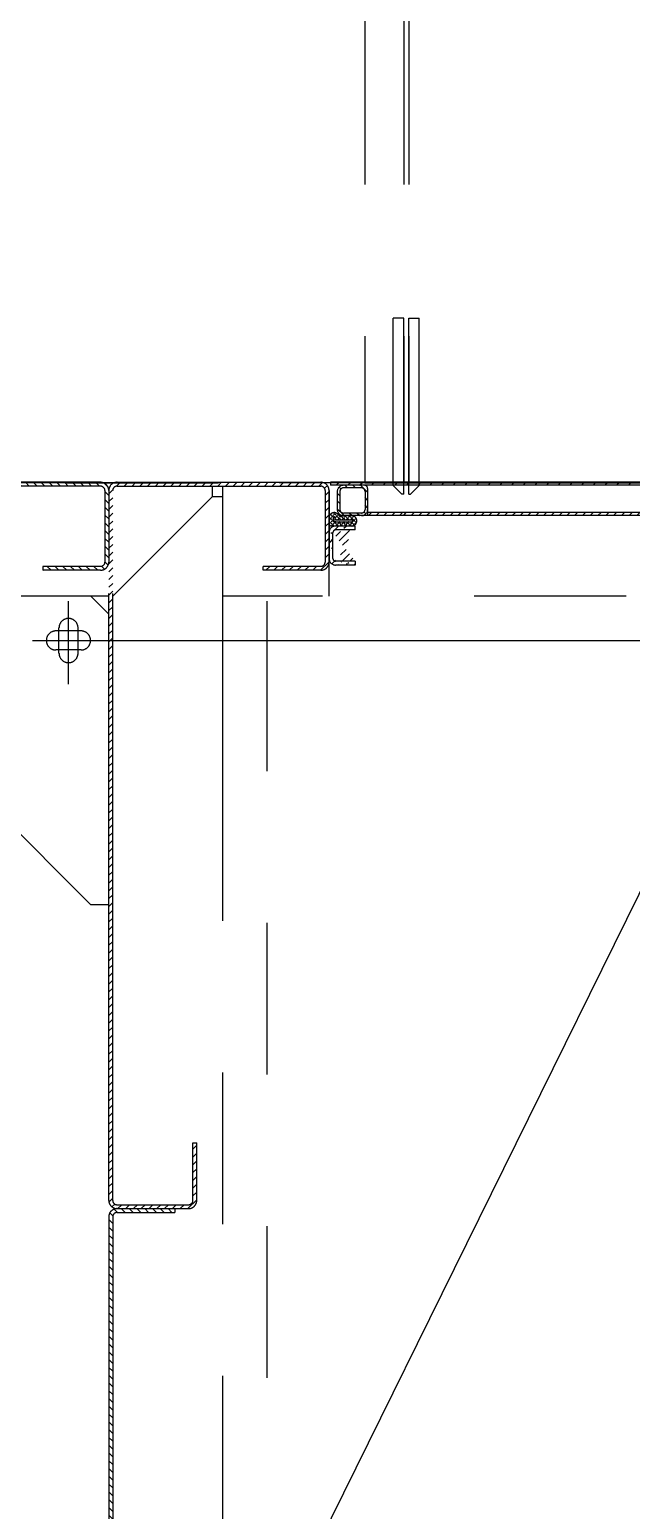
# Model space of a CAD drawing. Header units: millimetres. Extents: x 0 to 29400, y -802 to 20790.
# Drawn here: x 15664 to 16358, y 15382 to 17091 of the extents above; entities that cross this region are included whole.
import ezdxf

# ---------------------------------------------------------------- set-up
doc = ezdxf.new("R2010")
doc.units = ezdxf.units.MM
doc.header["$LTSCALE"] = 700
doc.linetypes.add('F', pattern=[0.75, 0.5, -0.25])
doc.linetypes.add('K', pattern=[2.5, 1.25, -0.25, 0.25, -0.25, 0.25, -0.25])
for name, color, linetype in [('02', 1, 'Continuous'), ('04', 2, 'F'), ('07', 6, 'K'), ('11', 3, 'Continuous')]:
    doc.layers.add(name, color=color, linetype=linetype)
pattern_1 = [(225, (59132.601, 29250.241), (4.490128, -4.490128), [])]
pattern_2 = [(315, (65769.9404, 40024.066), (4.490128, 4.490128), [])]

# ---------------------------------------------------------------- blocks, each defined once
blk = doc.blocks.new('1113a')
at = {"layer": '04', "color": 2, "linetype": 'F'}
for p, q in [((5080.1, 7431.7), (5080.1, 7241.7)), ((5092.1, 6212.7), (5092.1, 7431.7)), ((5092.1, 7431.7), (5092.1, 7241.7)), ((5143.1, 7431.7), (5092.1, 7431.7)), ((5098.1, 6212.7), (5098.1, 7431.7)), ((5098.1, 7431.7), (5098.1, 7241.7)), ((5110.1, 7431.7), (5110.1, 7241.7)), ((5143.1, 6212.7), (5143.1, 7431.7)), ((5092.1, 7241.7), (5080.1, 7241.7)), ((5098.1, 7241.7), (5110.1, 7241.7))]:
    blk.add_line(p, q, dxfattribs=at)
at = {"layer": '07', "color": 6, "linetype": 'K'}
for p, q in [((3666.6, 7431.7), (6568.6, 7431.7)), ((5080.1, 7434.7), (5090.1, 7444.7)), ((5080.1, 7434.7), (5080.1, 7431.7)), ((5092.1, 7444.7), (5090.1, 7444.7)), ((5092.1, 7444.7), (5092.1, 7431.7)), ((5098.1, 7444.7), (5100.1, 7444.7)), ((5098.1, 7444.7), (5098.1, 7431.7)), ((5110.1, 7434.7), (5100.1, 7444.7)), ((5110.1, 7434.7), (5110.1, 7431.7))]:
    blk.add_line(p, q, dxfattribs=at)
blk = doc.blocks.new('WERER')
at = {"layer": '07', "linetype": 'K'}
h = blk.add_hatch(dxfattribs=at)
h.set_pattern_fill('ANSI31', color=6, scale=2, angle=90, style=0)
h.set_pattern_definition(pattern_2)
edge = h.paths.add_edge_path()
edge.add_arc((55890.1, 31815.6), 5, 90, 180)
edge.add_line((55885.1, 31815.6), (55885.1, 31749.1))
edge.add_line((55885.1, 31749.1), (55880.6, 31749.1))
edge.add_line((55880.6, 31749.1), (55880.6, 31815.6))
edge.add_arc((55890.1, 31815.6), 9.5, 148.2431, 180, ccw=False)
edge.add_arc((55890.1, 31815.6), 9.5, 90, 148.2431, ccw=False)
edge.add_line((55890.1, 31825.1), (56633.1, 31825.1))
edge.add_arc((56633.1, 31815.6), 9.5, 31.7569, 90, ccw=False)
edge.add_arc((56633.1, 31815.6), 9.5, 0, 31.7569, ccw=False)
edge.add_line((56642.6, 31815.6), (56642.6, 31733.1))
edge.add_arc((56633.1, 31733.1), 9.5, -90, 0, ccw=False)
edge.add_line((56633.1, 31723.6), (56566.6, 31723.6))
edge.add_line((56566.6, 31723.6), (56566.6, 31728.1))
edge.add_line((56566.6, 31728.1), (56633.1, 31728.1))
edge.add_arc((56633.1, 31733.1), 5, 270, 360)
edge.add_line((56638.1, 31733.1), (56638.1, 31815.6))
edge.add_arc((56633.1, 31815.6), 5, 0, 90)
edge.add_line((56633.1, 31820.6), (55982.1, 31820.6))
edge.add_line((55982.1, 31820.6), (55890.1, 31820.6))
edge = h.paths.add_edge_path(flags=0)
edge.add_arc((55890.1, 31815.6), 5, 90, 180)
edge.add_line((55885.1, 31815.6), (55885.1, 31749.1))
edge.add_line((55885.1, 31749.1), (55880.6, 31749.1))
edge.add_line((55880.6, 31749.1), (55880.6, 31815.6))
edge.add_arc((55890.1, 31815.6), 9.5, 148.2431, 180, ccw=False)
edge.add_arc((55890.1, 31815.6), 9.5, 90, 148.2431, ccw=False)
edge.add_line((55890.1, 31825.1), (56633.1, 31825.1))
edge.add_arc((56633.1, 31815.6), 9.5, 31.7569, 90, ccw=False)
edge.add_arc((56633.1, 31815.6), 9.5, 0, 31.7569, ccw=False)
edge.add_line((56642.6, 31815.6), (56642.6, 31733.1))
edge.add_arc((56633.1, 31733.1), 9.5, -90, 0, ccw=False)
edge.add_line((56633.1, 31723.6), (56566.6, 31723.6))
edge.add_line((56566.6, 31723.6), (56566.6, 31728.1))
edge.add_line((56566.6, 31728.1), (56633.1, 31728.1))
edge.add_arc((56633.1, 31733.1), 5, 270, 360)
edge.add_line((56638.1, 31733.1), (56638.1, 31815.6))
edge.add_arc((56633.1, 31815.6), 5, 0, 90)
edge.add_line((56633.1, 31820.6), (55982.1, 31820.6))
edge.add_line((55982.1, 31820.6), (55890.1, 31820.6))
edge = h.paths.add_edge_path(flags=16)
edge.add_arc((55890.1, 31815.6), 5, 90, 180)
edge.add_line((55885.1, 31815.6), (55885.1, 31749.1))
edge.add_line((55885.1, 31749.1), (55880.6, 31749.1))
edge.add_line((55880.6, 31749.1), (55880.6, 31815.6))
edge.add_arc((55890.1, 31815.6), 9.5, 148.2431, 180, ccw=False)
edge.add_arc((55890.1, 31815.6), 9.5, 90, 148.2431, ccw=False)
edge.add_line((55890.1, 31825.1), (56633.1, 31825.1))
edge.add_arc((56633.1, 31815.6), 9.5, 31.7569, 90, ccw=False)
edge.add_arc((56633.1, 31815.6), 9.5, 0, 31.7569, ccw=False)
edge.add_line((56642.6, 31815.6), (56642.6, 31733.1))
edge.add_arc((56633.1, 31733.1), 9.5, -90, 0, ccw=False)
edge.add_line((56633.1, 31723.6), (56566.6, 31723.6))
edge.add_line((56566.6, 31723.6), (56566.6, 31728.1))
edge.add_line((56566.6, 31728.1), (56633.1, 31728.1))
edge.add_arc((56633.1, 31733.1), 5, 270, 360)
edge.add_line((56638.1, 31733.1), (56638.1, 31815.6))
edge.add_arc((56633.1, 31815.6), 5, 0, 90)
edge.add_line((56633.1, 31820.6), (55982.1, 31820.6))
edge.add_line((55982.1, 31820.6), (55890.1, 31820.6))
edge = h.paths.add_edge_path(flags=0)
edge.add_arc((55890.1, 31815.6), 5, 90, 180)
edge.add_line((55885.1, 31815.6), (55885.1, 31749.1))
edge.add_line((55885.1, 31749.1), (55880.6, 31749.1))
edge.add_line((55880.6, 31749.1), (55880.6, 31815.6))
edge.add_arc((55890.1, 31815.6), 9.5, 148.2431, 180, ccw=False)
edge.add_arc((55890.1, 31815.6), 9.5, 90, 148.2431, ccw=False)
edge.add_line((55890.1, 31825.1), (56633.1, 31825.1))
edge.add_arc((56633.1, 31815.6), 9.5, 31.7569, 90, ccw=False)
edge.add_arc((56633.1, 31815.6), 9.5, 0, 31.7569, ccw=False)
edge.add_line((56642.6, 31815.6), (56642.6, 31733.1))
edge.add_arc((56633.1, 31733.1), 9.5, -90, 0, ccw=False)
edge.add_line((56633.1, 31723.6), (56566.6, 31723.6))
edge.add_line((56566.6, 31723.6), (56566.6, 31728.1))
edge.add_line((56566.6, 31728.1), (56633.1, 31728.1))
edge.add_arc((56633.1, 31733.1), 5, 270, 360)
edge.add_line((56638.1, 31733.1), (56638.1, 31815.6))
edge.add_arc((56633.1, 31815.6), 5, 0, 90)
edge.add_line((56633.1, 31820.6), (55982.1, 31820.6))
edge.add_line((55982.1, 31820.6), (55890.1, 31820.6))
edge = h.paths.add_edge_path(flags=0)
edge.add_arc((55890.1, 31815.6), 5, 90, 180)
edge.add_line((55885.1, 31815.6), (55885.1, 31749.1))
edge.add_line((55885.1, 31749.1), (55880.6, 31749.1))
edge.add_line((55880.6, 31749.1), (55880.6, 31815.6))
edge.add_arc((55890.1, 31815.6), 9.5, 148.2431, 180, ccw=False)
edge.add_arc((55890.1, 31815.6), 9.5, 90, 148.2431, ccw=False)
edge.add_line((55890.1, 31825.1), (56633.1, 31825.1))
edge.add_arc((56633.1, 31815.6), 9.5, 31.7569, 90, ccw=False)
edge.add_arc((56633.1, 31815.6), 9.5, 0, 31.7569, ccw=False)
edge.add_line((56642.6, 31815.6), (56642.6, 31733.1))
edge.add_arc((56633.1, 31733.1), 9.5, -90, 0, ccw=False)
edge.add_line((56633.1, 31723.6), (56566.6, 31723.6))
edge.add_line((56566.6, 31723.6), (56566.6, 31728.1))
edge.add_line((56566.6, 31728.1), (56633.1, 31728.1))
edge.add_arc((56633.1, 31733.1), 5, 270, 360)
edge.add_line((56638.1, 31733.1), (56638.1, 31815.6))
edge.add_arc((56633.1, 31815.6), 5, 0, 90)
edge.add_line((56633.1, 31820.6), (55982.1, 31820.6))
edge.add_line((55982.1, 31820.6), (55890.1, 31820.6))
edge = h.paths.add_edge_path(flags=0)
edge.add_arc((55890.1, 31815.6), 5, 90, 180)
edge.add_line((55885.1, 31815.6), (55885.1, 31749.1))
edge.add_line((55885.1, 31749.1), (55880.6, 31749.1))
edge.add_line((55880.6, 31749.1), (55880.6, 31815.6))
edge.add_arc((55890.1, 31815.6), 9.5, 148.2431, 180, ccw=False)
edge.add_arc((55890.1, 31815.6), 9.5, 90, 148.2431, ccw=False)
edge.add_line((55890.1, 31825.1), (56633.1, 31825.1))
edge.add_arc((56633.1, 31815.6), 9.5, 31.7569, 90, ccw=False)
edge.add_arc((56633.1, 31815.6), 9.5, 0, 31.7569, ccw=False)
edge.add_line((56642.6, 31815.6), (56642.6, 31733.1))
edge.add_arc((56633.1, 31733.1), 9.5, -90, 0, ccw=False)
edge.add_line((56633.1, 31723.6), (56566.6, 31723.6))
edge.add_line((56566.6, 31723.6), (56566.6, 31728.1))
edge.add_line((56566.6, 31728.1), (56633.1, 31728.1))
edge.add_arc((56633.1, 31733.1), 5, 270, 360)
edge.add_line((56638.1, 31733.1), (56638.1, 31815.6))
edge.add_arc((56633.1, 31815.6), 5, 0, 90)
edge.add_line((56633.1, 31820.6), (55982.1, 31820.6))
edge.add_line((55982.1, 31820.6), (55890.1, 31820.6))
edge = h.paths.add_edge_path(flags=0)
edge.add_arc((55890.1, 31815.6), 5, 90, 180)
edge.add_line((55885.1, 31815.6), (55885.1, 31749.1))
edge.add_line((55885.1, 31749.1), (55880.6, 31749.1))
edge.add_line((55880.6, 31749.1), (55880.6, 31815.6))
edge.add_arc((55890.1, 31815.6), 9.5, 148.2431, 180, ccw=False)
edge.add_arc((55890.1, 31815.6), 9.5, 90, 148.2431, ccw=False)
edge.add_line((55890.1, 31825.1), (56633.1, 31825.1))
edge.add_arc((56633.1, 31815.6), 9.5, 31.7569, 90, ccw=False)
edge.add_arc((56633.1, 31815.6), 9.5, 0, 31.7569, ccw=False)
edge.add_line((56642.6, 31815.6), (56642.6, 31733.1))
edge.add_arc((56633.1, 31733.1), 9.5, -90, 0, ccw=False)
edge.add_line((56633.1, 31723.6), (56566.6, 31723.6))
edge.add_line((56566.6, 31723.6), (56566.6, 31728.1))
edge.add_line((56566.6, 31728.1), (56633.1, 31728.1))
edge.add_arc((56633.1, 31733.1), 5, 270, 360)
edge.add_line((56638.1, 31733.1), (56638.1, 31815.6))
edge.add_arc((56633.1, 31815.6), 5, 0, 90)
edge.add_line((56633.1, 31820.6), (55982.1, 31820.6))
edge.add_line((55982.1, 31820.6), (55890.1, 31820.6))
edge = h.paths.add_edge_path(flags=0)
edge.add_arc((55890.1, 31815.6), 5, 90, 180)
edge.add_line((55885.1, 31815.6), (55885.1, 31749.1))
edge.add_line((55885.1, 31749.1), (55880.6, 31749.1))
edge.add_line((55880.6, 31749.1), (55880.6, 31815.6))
edge.add_arc((55890.1, 31815.6), 9.5, 148.2431, 180, ccw=False)
edge.add_arc((55890.1, 31815.6), 9.5, 90, 148.2431, ccw=False)
edge.add_line((55890.1, 31825.1), (56633.1, 31825.1))
edge.add_arc((56633.1, 31815.6), 9.5, 31.7569, 90, ccw=False)
edge.add_arc((56633.1, 31815.6), 9.5, 0, 31.7569, ccw=False)
edge.add_line((56642.6, 31815.6), (56642.6, 31733.1))
edge.add_arc((56633.1, 31733.1), 9.5, -90, 0, ccw=False)
edge.add_line((56633.1, 31723.6), (56566.6, 31723.6))
edge.add_line((56566.6, 31723.6), (56566.6, 31728.1))
edge.add_line((56566.6, 31728.1), (56633.1, 31728.1))
edge.add_arc((56633.1, 31733.1), 5, 270, 360)
edge.add_line((56638.1, 31733.1), (56638.1, 31815.6))
edge.add_arc((56633.1, 31815.6), 5, 0, 90)
edge.add_line((56633.1, 31820.6), (55982.1, 31820.6))
edge.add_line((55982.1, 31820.6), (55890.1, 31820.6))
edge = h.paths.add_edge_path(flags=0)
edge.add_arc((55890.1, 31815.6), 5, 90, 180)
edge.add_line((55885.1, 31815.6), (55885.1, 31749.1))
edge.add_line((55885.1, 31749.1), (55880.6, 31749.1))
edge.add_line((55880.6, 31749.1), (55880.6, 31815.6))
edge.add_arc((55890.1, 31815.6), 9.5, 148.2431, 180, ccw=False)
edge.add_arc((55890.1, 31815.6), 9.5, 90, 148.2431, ccw=False)
edge.add_line((55890.1, 31825.1), (56633.1, 31825.1))
edge.add_arc((56633.1, 31815.6), 9.5, 31.7569, 90, ccw=False)
edge.add_arc((56633.1, 31815.6), 9.5, 0, 31.7569, ccw=False)
edge.add_line((56642.6, 31815.6), (56642.6, 31733.1))
edge.add_arc((56633.1, 31733.1), 9.5, -90, 0, ccw=False)
edge.add_line((56633.1, 31723.6), (56566.6, 31723.6))
edge.add_line((56566.6, 31723.6), (56566.6, 31728.1))
edge.add_line((56566.6, 31728.1), (56633.1, 31728.1))
edge.add_arc((56633.1, 31733.1), 5, 270, 360)
edge.add_line((56638.1, 31733.1), (56638.1, 31815.6))
edge.add_arc((56633.1, 31815.6), 5, 0, 90)
edge.add_line((56633.1, 31820.6), (55982.1, 31820.6))
edge.add_line((55982.1, 31820.6), (55890.1, 31820.6))
edge = h.paths.add_edge_path()
edge.add_arc((56652.1, 31815.6), 9.5, 148.2431, 180)
h = blk.add_hatch(dxfattribs=at)
h.set_pattern_fill('ANSI31', color=6, scale=2, style=0)
h.set_pattern_definition([(225, (65769.9404, 40024.066), (4.490128, -4.490128), [])])
edge = h.paths.add_edge_path()
edge.add_line((56652.1, 30991.6), (56734.6, 30991.6))
edge.add_arc((56734.6, 30996.6), 5, 270, 360)
edge.add_line((56739.6, 30996.6), (56739.6, 31063.1))
edge.add_line((56739.6, 31063.1), (56744.1, 31063.1))
edge.add_line((56744.1, 31063.1), (56744.1, 30996.6))
edge.add_arc((56734.6, 30996.6), 9.5, -90, 0, ccw=False)
edge.add_line((56734.6, 30987.1), (56652.1, 30987.1))
edge.add_arc((56652.1, 30996.6), 9.5, 180, 270, ccw=False)
edge.add_line((56642.6, 30996.6), (56642.6, 31815.6))
edge.add_arc((56652.1, 31815.6), 9.5, 148.2431, 180, ccw=False)
edge.add_arc((56652.1, 31815.6), 9.5, 90, 148.2431, ccw=False)
edge.add_line((56652.1, 31825.1), (56887.1, 31825.1))
edge.add_arc((56887.1, 31815.6), 9.5, 31.7569, 90, ccw=False)
edge.add_arc((56887.1, 31815.6), 9.5, 0, 31.7569, ccw=False)
edge.add_line((56896.6, 31815.6), (56896.6, 31733.1))
edge.add_arc((56887.1, 31733.1), 9.5, -90, 0, ccw=False)
edge.add_line((56887.1, 31723.6), (56820.6, 31723.6))
edge.add_line((56820.6, 31723.6), (56820.6, 31728.1))
edge.add_line((56820.6, 31728.1), (56887.1, 31728.1))
edge.add_arc((56887.1, 31733.1), 5, 270, 360)
edge.add_line((56892.1, 31733.1), (56892.1, 31815.6))
edge.add_arc((56887.1, 31815.6), 5, 0, 90)
edge.add_line((56887.1, 31820.6), (56652.1, 31820.6))
edge.add_arc((56652.1, 31815.6), 5, 90, 180)
edge.add_line((56647.1, 31815.6), (56647.1, 30996.6))
edge.add_arc((56652.1, 30996.6), 5, 180, 270)
edge = h.paths.add_edge_path(flags=16)
edge.add_line((56652.1, 30991.6), (56734.6, 30991.6))
edge.add_arc((56734.6, 30996.6), 5, 270, 360)
edge.add_line((56739.6, 30996.6), (56739.6, 31063.1))
edge.add_line((56739.6, 31063.1), (56744.1, 31063.1))
edge.add_line((56744.1, 31063.1), (56744.1, 30996.6))
edge.add_arc((56734.6, 30996.6), 9.5, -90, 0, ccw=False)
edge.add_line((56734.6, 30987.1), (56652.1, 30987.1))
edge.add_arc((56652.1, 30996.6), 9.5, 180, 270, ccw=False)
edge.add_line((56642.6, 30996.6), (56642.6, 31815.6))
edge.add_arc((56652.1, 31815.6), 9.5, 148.2431, 180, ccw=False)
edge.add_arc((56652.1, 31815.6), 9.5, 90, 148.2431, ccw=False)
edge.add_line((56652.1, 31825.1), (56887.1, 31825.1))
edge.add_arc((56887.1, 31815.6), 9.5, 31.7569, 90, ccw=False)
edge.add_arc((56887.1, 31815.6), 9.5, 0, 31.7569, ccw=False)
edge.add_line((56896.6, 31815.6), (56896.6, 31733.1))
edge.add_arc((56887.1, 31733.1), 9.5, -90, 0, ccw=False)
edge.add_line((56887.1, 31723.6), (56820.6, 31723.6))
edge.add_line((56820.6, 31723.6), (56820.6, 31728.1))
edge.add_line((56820.6, 31728.1), (56887.1, 31728.1))
edge.add_arc((56887.1, 31733.1), 5, 270, 360)
edge.add_line((56892.1, 31733.1), (56892.1, 31815.6))
edge.add_arc((56887.1, 31815.6), 5, 0, 90)
edge.add_line((56887.1, 31820.6), (56652.1, 31820.6))
edge.add_arc((56652.1, 31815.6), 5, 90, 180)
edge.add_line((56647.1, 31815.6), (56647.1, 30996.6))
edge.add_arc((56652.1, 30996.6), 5, 180, 270)
edge = h.paths.add_edge_path(flags=0)
edge.add_line((56652.1, 30991.6), (56734.6, 30991.6))
edge.add_arc((56734.6, 30996.6), 5, 270, 360)
edge.add_line((56739.6, 30996.6), (56739.6, 31063.1))
edge.add_line((56739.6, 31063.1), (56744.1, 31063.1))
edge.add_line((56744.1, 31063.1), (56744.1, 30996.6))
edge.add_arc((56734.6, 30996.6), 9.5, -90, 0, ccw=False)
edge.add_line((56734.6, 30987.1), (56652.1, 30987.1))
edge.add_arc((56652.1, 30996.6), 9.5, 180, 270, ccw=False)
edge.add_line((56642.6, 30996.6), (56642.6, 31815.6))
edge.add_arc((56652.1, 31815.6), 9.5, 148.2431, 180, ccw=False)
edge.add_arc((56652.1, 31815.6), 9.5, 90, 148.2431, ccw=False)
edge.add_line((56652.1, 31825.1), (56887.1, 31825.1))
edge.add_arc((56887.1, 31815.6), 9.5, 31.7569, 90, ccw=False)
edge.add_arc((56887.1, 31815.6), 9.5, 0, 31.7569, ccw=False)
edge.add_line((56896.6, 31815.6), (56896.6, 31733.1))
edge.add_arc((56887.1, 31733.1), 9.5, -90, 0, ccw=False)
edge.add_line((56887.1, 31723.6), (56820.6, 31723.6))
edge.add_line((56820.6, 31723.6), (56820.6, 31728.1))
edge.add_line((56820.6, 31728.1), (56887.1, 31728.1))
edge.add_arc((56887.1, 31733.1), 5, 270, 360)
edge.add_line((56892.1, 31733.1), (56892.1, 31815.6))
edge.add_arc((56887.1, 31815.6), 5, 0, 90)
edge.add_line((56887.1, 31820.6), (56652.1, 31820.6))
edge.add_arc((56652.1, 31815.6), 5, 90, 180)
edge.add_line((56647.1, 31815.6), (56647.1, 30996.6))
edge.add_arc((56652.1, 30996.6), 5, 180, 270)
edge = h.paths.add_edge_path(flags=0)
edge.add_line((56652.1, 30991.6), (56734.6, 30991.6))
edge.add_arc((56734.6, 30996.6), 5, 270, 360)
edge.add_line((56739.6, 30996.6), (56739.6, 31063.1))
edge.add_line((56739.6, 31063.1), (56744.1, 31063.1))
edge.add_line((56744.1, 31063.1), (56744.1, 30996.6))
edge.add_arc((56734.6, 30996.6), 9.5, -90, 0, ccw=False)
edge.add_line((56734.6, 30987.1), (56652.1, 30987.1))
edge.add_arc((56652.1, 30996.6), 9.5, 180, 270, ccw=False)
edge.add_line((56642.6, 30996.6), (56642.6, 31815.6))
edge.add_arc((56652.1, 31815.6), 9.5, 148.2431, 180, ccw=False)
edge.add_arc((56652.1, 31815.6), 9.5, 90, 148.2431, ccw=False)
edge.add_line((56652.1, 31825.1), (56887.1, 31825.1))
edge.add_arc((56887.1, 31815.6), 9.5, 31.7569, 90, ccw=False)
edge.add_arc((56887.1, 31815.6), 9.5, 0, 31.7569, ccw=False)
edge.add_line((56896.6, 31815.6), (56896.6, 31733.1))
edge.add_arc((56887.1, 31733.1), 9.5, -90, 0, ccw=False)
edge.add_line((56887.1, 31723.6), (56820.6, 31723.6))
edge.add_line((56820.6, 31723.6), (56820.6, 31728.1))
edge.add_line((56820.6, 31728.1), (56887.1, 31728.1))
edge.add_arc((56887.1, 31733.1), 5, 270, 360)
edge.add_line((56892.1, 31733.1), (56892.1, 31815.6))
edge.add_arc((56887.1, 31815.6), 5, 0, 90)
edge.add_line((56887.1, 31820.6), (56652.1, 31820.6))
edge.add_arc((56652.1, 31815.6), 5, 90, 180)
edge.add_line((56647.1, 31815.6), (56647.1, 30996.6))
edge.add_arc((56652.1, 30996.6), 5, 180, 270)
edge = h.paths.add_edge_path(flags=0)
edge.add_line((56652.1, 30991.6), (56734.6, 30991.6))
edge.add_arc((56734.6, 30996.6), 5, 270, 360)
edge.add_line((56739.6, 30996.6), (56739.6, 31063.1))
edge.add_line((56739.6, 31063.1), (56744.1, 31063.1))
edge.add_line((56744.1, 31063.1), (56744.1, 30996.6))
edge.add_arc((56734.6, 30996.6), 9.5, -90, 0, ccw=False)
edge.add_line((56734.6, 30987.1), (56652.1, 30987.1))
edge.add_arc((56652.1, 30996.6), 9.5, 180, 270, ccw=False)
edge.add_line((56642.6, 30996.6), (56642.6, 31815.6))
edge.add_arc((56652.1, 31815.6), 9.5, 148.2431, 180, ccw=False)
edge.add_arc((56652.1, 31815.6), 9.5, 90, 148.2431, ccw=False)
edge.add_line((56652.1, 31825.1), (56887.1, 31825.1))
edge.add_arc((56887.1, 31815.6), 9.5, 31.7569, 90, ccw=False)
edge.add_arc((56887.1, 31815.6), 9.5, 0, 31.7569, ccw=False)
edge.add_line((56896.6, 31815.6), (56896.6, 31733.1))
edge.add_arc((56887.1, 31733.1), 9.5, -90, 0, ccw=False)
edge.add_line((56887.1, 31723.6), (56820.6, 31723.6))
edge.add_line((56820.6, 31723.6), (56820.6, 31728.1))
edge.add_line((56820.6, 31728.1), (56887.1, 31728.1))
edge.add_arc((56887.1, 31733.1), 5, 270, 360)
edge.add_line((56892.1, 31733.1), (56892.1, 31815.6))
edge.add_arc((56887.1, 31815.6), 5, 0, 90)
edge.add_line((56887.1, 31820.6), (56652.1, 31820.6))
edge.add_arc((56652.1, 31815.6), 5, 90, 180)
edge.add_line((56647.1, 31815.6), (56647.1, 30996.6))
edge.add_arc((56652.1, 30996.6), 5, 180, 270)
edge = h.paths.add_edge_path(flags=0)
edge.add_line((56652.1, 30991.6), (56734.6, 30991.6))
edge.add_arc((56734.6, 30996.6), 5, 270, 360)
edge.add_line((56739.6, 30996.6), (56739.6, 31063.1))
edge.add_line((56739.6, 31063.1), (56744.1, 31063.1))
edge.add_line((56744.1, 31063.1), (56744.1, 30996.6))
edge.add_arc((56734.6, 30996.6), 9.5, -90, 0, ccw=False)
edge.add_line((56734.6, 30987.1), (56652.1, 30987.1))
edge.add_arc((56652.1, 30996.6), 9.5, 180, 270, ccw=False)
edge.add_line((56642.6, 30996.6), (56642.6, 31815.6))
edge.add_arc((56652.1, 31815.6), 9.5, 148.2431, 180, ccw=False)
edge.add_arc((56652.1, 31815.6), 9.5, 90, 148.2431, ccw=False)
edge.add_line((56652.1, 31825.1), (56887.1, 31825.1))
edge.add_arc((56887.1, 31815.6), 9.5, 31.7569, 90, ccw=False)
edge.add_arc((56887.1, 31815.6), 9.5, 0, 31.7569, ccw=False)
edge.add_line((56896.6, 31815.6), (56896.6, 31733.1))
edge.add_arc((56887.1, 31733.1), 9.5, -90, 0, ccw=False)
edge.add_line((56887.1, 31723.6), (56820.6, 31723.6))
edge.add_line((56820.6, 31723.6), (56820.6, 31728.1))
edge.add_line((56820.6, 31728.1), (56887.1, 31728.1))
edge.add_arc((56887.1, 31733.1), 5, 270, 360)
edge.add_line((56892.1, 31733.1), (56892.1, 31815.6))
edge.add_arc((56887.1, 31815.6), 5, 0, 90)
edge.add_line((56887.1, 31820.6), (56652.1, 31820.6))
edge.add_arc((56652.1, 31815.6), 5, 90, 180)
edge.add_line((56647.1, 31815.6), (56647.1, 30996.6))
edge.add_arc((56652.1, 30996.6), 5, 180, 270)
edge = h.paths.add_edge_path(flags=0)
edge.add_line((56652.1, 30991.6), (56734.6, 30991.6))
edge.add_arc((56734.6, 30996.6), 5, 270, 360)
edge.add_line((56739.6, 30996.6), (56739.6, 31063.1))
edge.add_line((56739.6, 31063.1), (56744.1, 31063.1))
edge.add_line((56744.1, 31063.1), (56744.1, 30996.6))
edge.add_arc((56734.6, 30996.6), 9.5, -90, 0, ccw=False)
edge.add_line((56734.6, 30987.1), (56652.1, 30987.1))
edge.add_arc((56652.1, 30996.6), 9.5, 180, 270, ccw=False)
edge.add_line((56642.6, 30996.6), (56642.6, 31815.6))
edge.add_arc((56652.1, 31815.6), 9.5, 148.2431, 180, ccw=False)
edge.add_arc((56652.1, 31815.6), 9.5, 90, 148.2431, ccw=False)
edge.add_line((56652.1, 31825.1), (56887.1, 31825.1))
edge.add_arc((56887.1, 31815.6), 9.5, 31.7569, 90, ccw=False)
edge.add_arc((56887.1, 31815.6), 9.5, 0, 31.7569, ccw=False)
edge.add_line((56896.6, 31815.6), (56896.6, 31733.1))
edge.add_arc((56887.1, 31733.1), 9.5, -90, 0, ccw=False)
edge.add_line((56887.1, 31723.6), (56820.6, 31723.6))
edge.add_line((56820.6, 31723.6), (56820.6, 31728.1))
edge.add_line((56820.6, 31728.1), (56887.1, 31728.1))
edge.add_arc((56887.1, 31733.1), 5, 270, 360)
edge.add_line((56892.1, 31733.1), (56892.1, 31815.6))
edge.add_arc((56887.1, 31815.6), 5, 0, 90)
edge.add_line((56887.1, 31820.6), (56652.1, 31820.6))
edge.add_arc((56652.1, 31815.6), 5, 90, 180)
edge.add_line((56647.1, 31815.6), (56647.1, 30996.6))
edge.add_arc((56652.1, 30996.6), 5, 180, 270)
edge = h.paths.add_edge_path(flags=0)
edge.add_line((56652.1, 30991.6), (56734.6, 30991.6))
edge.add_arc((56734.6, 30996.6), 5, 270, 360)
edge.add_line((56739.6, 30996.6), (56739.6, 31063.1))
edge.add_line((56739.6, 31063.1), (56744.1, 31063.1))
edge.add_line((56744.1, 31063.1), (56744.1, 30996.6))
edge.add_arc((56734.6, 30996.6), 9.5, -90, 0, ccw=False)
edge.add_line((56734.6, 30987.1), (56652.1, 30987.1))
edge.add_arc((56652.1, 30996.6), 9.5, 180, 270, ccw=False)
edge.add_line((56642.6, 30996.6), (56642.6, 31815.6))
edge.add_arc((56652.1, 31815.6), 9.5, 148.2431, 180, ccw=False)
edge.add_arc((56652.1, 31815.6), 9.5, 90, 148.2431, ccw=False)
edge.add_line((56652.1, 31825.1), (56887.1, 31825.1))
edge.add_arc((56887.1, 31815.6), 9.5, 31.7569, 90, ccw=False)
edge.add_arc((56887.1, 31815.6), 9.5, 0, 31.7569, ccw=False)
edge.add_line((56896.6, 31815.6), (56896.6, 31733.1))
edge.add_arc((56887.1, 31733.1), 9.5, -90, 0, ccw=False)
edge.add_line((56887.1, 31723.6), (56820.6, 31723.6))
edge.add_line((56820.6, 31723.6), (56820.6, 31728.1))
edge.add_line((56820.6, 31728.1), (56887.1, 31728.1))
edge.add_arc((56887.1, 31733.1), 5, 270, 360)
edge.add_line((56892.1, 31733.1), (56892.1, 31815.6))
edge.add_arc((56887.1, 31815.6), 5, 0, 90)
edge.add_line((56887.1, 31820.6), (56652.1, 31820.6))
edge.add_arc((56652.1, 31815.6), 5, 90, 180)
edge.add_line((56647.1, 31815.6), (56647.1, 30996.6))
edge.add_arc((56652.1, 30996.6), 5, 180, 270)
edge = h.paths.add_edge_path(flags=0)
edge.add_line((56652.1, 30991.6), (56734.6, 30991.6))
edge.add_arc((56734.6, 30996.6), 5, 270, 360)
edge.add_line((56739.6, 30996.6), (56739.6, 31063.1))
edge.add_line((56739.6, 31063.1), (56744.1, 31063.1))
edge.add_line((56744.1, 31063.1), (56744.1, 30996.6))
edge.add_arc((56734.6, 30996.6), 9.5, -90, 0, ccw=False)
edge.add_line((56734.6, 30987.1), (56652.1, 30987.1))
edge.add_arc((56652.1, 30996.6), 9.5, 180, 270, ccw=False)
edge.add_line((56642.6, 30996.6), (56642.6, 31815.6))
edge.add_arc((56652.1, 31815.6), 9.5, 148.2431, 180, ccw=False)
edge.add_arc((56652.1, 31815.6), 9.5, 90, 148.2431, ccw=False)
edge.add_line((56652.1, 31825.1), (56887.1, 31825.1))
edge.add_arc((56887.1, 31815.6), 9.5, 31.7569, 90, ccw=False)
edge.add_arc((56887.1, 31815.6), 9.5, 0, 31.7569, ccw=False)
edge.add_line((56896.6, 31815.6), (56896.6, 31733.1))
edge.add_arc((56887.1, 31733.1), 9.5, -90, 0, ccw=False)
edge.add_line((56887.1, 31723.6), (56820.6, 31723.6))
edge.add_line((56820.6, 31723.6), (56820.6, 31728.1))
edge.add_line((56820.6, 31728.1), (56887.1, 31728.1))
edge.add_arc((56887.1, 31733.1), 5, 270, 360)
edge.add_line((56892.1, 31733.1), (56892.1, 31815.6))
edge.add_arc((56887.1, 31815.6), 5, 0, 90)
edge.add_line((56887.1, 31820.6), (56652.1, 31820.6))
edge.add_arc((56652.1, 31815.6), 5, 90, 180)
edge.add_line((56647.1, 31815.6), (56647.1, 30996.6))
edge.add_arc((56652.1, 30996.6), 5, 180, 270)
edge = h.paths.add_edge_path(flags=0)
edge.add_line((56652.1, 30987.1), (56718.6, 30987.1))
h = blk.add_hatch(dxfattribs=at)
h.set_pattern_fill('ANSI31', color=6, scale=3, style=0)
h.set_pattern_definition([(225, (59132.601, 29250.241), (6.735192, -6.735192), [])])
h.paths.add_polyline_path([(57598.1, 31821.6), (57708.1, 31821.6), (57708.1, 31825.1), (57598.1, 31825.1)])
h.paths.add_polyline_path([(57500.1, 31821.6), (57598.1, 31821.6), (57598.1, 31825.1), (57500.1, 31825.1)])
h.paths.add_polyline_path([(57499.1, 31821.6), (57500.1, 31821.6), (57500.1, 31825.1), (57499.1, 31825.1)])
h.paths.add_polyline_path([(57496.1, 31821.6), (57499.1, 31821.6), (57499.1, 31825.1), (57496.1, 31825.1)])
h.paths.add_polyline_path([(57493.1, 31821.6), (57496.1, 31821.6), (57496.1, 31825.1), (57493.1, 31825.1)])
h.paths.add_polyline_path([(57492.1, 31821.6), (57493.1, 31821.6), (57493.1, 31825.1), (57492.1, 31825.1)])
h.paths.add_polyline_path([(56974.7, 31821.6), (57492.1, 31821.6), (57492.1, 31825.1), (56974.7, 31825.1)])
h.paths.add_polyline_path([(56898.1, 31821.6), (56900.3, 31821.6), (56934.7, 31821.6), (56934.7, 31825.1), (56898.1, 31825.1)])
h = blk.add_hatch(dxfattribs=at)
h.set_pattern_fill('ANSI31', color=6, scale=2, angle=90, style=0)
h.set_pattern_definition([(315, (58373.601, 29250.241), (4.490128, 4.490128), [])])
h.paths.add_polyline_path([(56934.1, 31786.6, 0.414214), (56941.1, 31793.6), (56941.1, 31818.1, 0.414214), (56937.6, 31821.6), (56913.1, 31821.6, 0.414214), (56906.1, 31814.6), (56906.1, 31793.6, 0.414214), (56913.1, 31786.6)])
h.paths.add_polyline_path([(56934.1, 31789.6, 0.414214), (56938.1, 31793.6), (56938.1, 31814.6, 0.414214), (56934.1, 31818.6), (56913.1, 31818.6, 0.414214), (56909.1, 31814.6), (56909.1, 31793.6, 0.414214), (56913.1, 31789.6)], flags=16)
h = blk.add_hatch(dxfattribs=at)
h.set_pattern_fill('ANSI31', color=6, scale=3, style=0)
h.set_pattern_definition([(225, (61205.808, 34003.951), (6.735192, -6.735192), [])])
h.paths.add_polyline_path([(56974.7, 31821.6), (56974.7, 31825.1), (56934.7, 31825.1), (56934.7, 31821.6), (56937.7, 31821.6)])
h = blk.add_hatch(dxfattribs=at)
h.set_pattern_fill('ANGLE', color=6, scale=0.5, angle=45, style=0)
h.set_pattern_definition([(315, (55973.6747, 29250.2408), (-2.4695704, -2.4695704), [2.54, -0.9525]), (225, (55973.6747, 29250.2408), (-2.4695704, 2.4695704), [2.54, -0.9525])])
h.paths.add_polyline_path([(56922.7, 31774.6), (56899.6, 31774.6, -0.414214), (56896.6, 31777.6), (56896.6, 31784.1, -0.726882), (56907.5, 31787.6), (56903.6, 31784.4, 0.83381), (56901.6, 31784.1), (56901.6, 31782.6, 0.414214), (56904.6, 31779.6), (56923, 31779.6, 1), (56923, 31781.6), (56904.6, 31781.6, -0.414214), (56903.6, 31782.6), (56903.6, 31784.1, 0.090626), (56903.6, 31784.4), (56907.5, 31787.6, 0.240314), (56909.5, 31786.6), (56922.7, 31786.6, -1)])
h = blk.add_hatch(dxfattribs=at)
h.set_pattern_fill('ANSI31', color=6, scale=2, style=0)
h.set_pattern_definition([(225, (61205.808, 34003.951), (4.490128, -4.490128), [])])
h.paths.add_polyline_path([(56941.1, 31790.1), (56941.1, 31786.6), (56983.1, 31786.6), (56983.1, 31790.1)])
h = blk.add_hatch(dxfattribs=at)
h.set_pattern_fill('ANSI31', color=6, scale=2, style=0)
h.set_pattern_definition(pattern_1)
h.paths.add_polyline_path([(56983.1, 31786.6), (57462.1, 31786.6), (57462.1, 31790.1), (56983.1, 31790.1)])
h.paths.add_polyline_path([(57462.1, 31786.6), (57468.1, 31786.6), (57468.1, 31790.1), (57462.1, 31790.1)])
h.paths.add_polyline_path([(57468.1, 31786.6), (57665.1, 31786.6), (57665.1, 31790.1), (57468.1, 31790.1)])
h = blk.add_hatch(dxfattribs=at)
h.set_pattern_fill('ANSI31', color=6, scale=2, style=0)
h.set_pattern_definition(pattern_1)
edge = h.paths.add_edge_path(flags=16)
edge.add_arc((56904.1, 31737.1), 3, 180, 270)
edge.add_arc((56904.1, 31737.1), 3, 180, 270, ccw=False)
edge = h.paths.add_edge_path()
edge.add_line((56896.6, 31736.8), (56896.6, 31767.3))
edge.add_line((56901.1, 31737.1), (56901.1, 31767.1))
edge.add_line((56926.6, 31770.1), (56904.1, 31770.1))
edge.add_line((56926.6, 31770.1), (56926.6, 31774.6))
edge.add_arc((56904.1, 31767.1), 3, 450, 540)
edge.add_arc((56904.1, 31767.1), 7.5, 450, 540)
edge.add_line((56901.1, 31767.1), (56901.1, 31767.1))
edge.add_line((56926.6, 31734.1), (56904.1, 31734.1))
edge.add_line((56926.6, 31729.6), (56904.1, 31729.6))
edge.add_line((56926.6, 31734.1), (56926.6, 31729.6))
edge.add_arc((56904.1, 31737.1), 7.5, 180, 270)
edge.add_line((56926.6, 31774.6), (56899.6, 31774.6))
h = blk.add_hatch(dxfattribs=at)
h.set_pattern_fill('ANSI31', color=6, scale=2, angle=90, style=0)
h.set_pattern_definition(pattern_2)
edge = h.paths.add_edge_path()
edge.add_line((56642.6, 30977.6), (56642.6, 30056.6))
edge.add_arc((56652.1, 30056.6), 9.5, 180, 270)
edge.add_line((56652.1, 30047.1), (56718.6, 30047.1))
edge.add_line((56718.6, 30047.1), (56718.6, 30051.6))
edge.add_line((56718.6, 30051.6), (56652.1, 30051.6))
edge.add_arc((56652.1, 30056.6), 5, 180, 270, ccw=False)
edge.add_line((56647.1, 30056.6), (56647.1, 30977.6))
edge.add_arc((56652.1, 30977.6), 5, 90, 180, ccw=False)
edge.add_line((56652.1, 30982.6), (56718.6, 30982.6))
edge.add_line((56718.6, 30982.6), (56718.6, 30987.1))
edge.add_line((56718.6, 30987.1), (56652.1, 30987.1))
edge.add_arc((56652.1, 30977.6), 9.5, 90, 180)
at = {"layer": '07', "color": 6, "linetype": 'K'}
for p, q in [((56633.1, 31825.1), (55890.1, 31825.1)), ((56633.1, 31820.6), (55982.1, 31820.6)), ((56638.1, 31815.6), (56638.1, 31733.1)), ((56642.6, 31815.6), (56642.6, 31733.1)), ((56762.1, 31808.6), (56762.1, 31820.6)), ((56774.1, 29569.1), (56774.1, 31820.6)), ((56896.6, 31693.6), (56896.6, 31815.6)), ((57708.1, 31825.1), (56898.1, 31825.1)), ((56898.1, 31825.1), (56898.1, 31821.6)), ((56900.3, 31821.6), (56898.1, 31821.6)), ((56937.7, 31821.6), (56900.3, 31821.6)), ((56906.1, 31814.6), (56906.1, 31793.6)), ((56909.1, 31814.6), (56909.1, 31793.6)), ((56937.6, 31821.6), (56913.1, 31821.6)), ((56934.1, 31818.6), (56913.1, 31818.6)), ((57708.1, 31821.6), (56934.7, 31821.6)), ((56938.1, 31814.6), (56938.1, 31793.6)), ((56941.1, 31818.1), (56941.1, 31786.6)), ((56647.1, 31693.6), (56762.1, 31808.6)), ((56762.1, 31808.6), (56774.1, 31808.6)), ((56896.6, 31777.6), (56896.6, 31784.1)), ((56901.6, 31782.6), (56901.6, 31784.1)), ((56903.6, 31782.6), (56903.6, 31784.1)), ((56904.6, 31781.6), (56923, 31781.6)), ((56904.6, 31779.6), (56923, 31779.6)), ((57696.8, 31786.6), (56909.5, 31786.6)), ((56934.1, 31789.6), (56913.2, 31789.6)), ((57665.1, 31790.1), (56941.1, 31790.1)), ((56926.6, 31774.6), (56899.6, 31774.6)), ((56901.1, 31737.1), (56901.1, 31767.1)), ((56901.1, 31767.1), (56901.1, 31767.1)), ((56926.6, 31770.1), (56904.1, 31770.1)), ((56926.6, 31770.1), (56926.6, 31774.6)), ((56566.6, 31728.1), (56566.6, 31723.6)), ((56633.1, 31728.1), (56566.6, 31728.1)), ((56926.6, 31734.1), (56904.1, 31734.1)), ((56926.6, 31729.6), (56904.1, 31729.6)), ((56926.6, 31734.1), (56926.6, 31729.6)), ((56633.1, 31723.6), (56566.6, 31723.6)), ((56642.6, 31693.6), (55326.1, 31693.6)), ((56642.6, 31673.1), (56622.1, 31693.6)), ((58289.1, 31693.6), (56774.1, 31693.6)), ((56774.1, 29569.1), (56774.1, 31693.6)), ((56596.1, 31592), (56596.1, 31681.2)), ((56291.1, 31668.6), (56622.1, 31337.6)), ((56554.5, 31642.6), (56640.7, 31642.6)), ((56610.6, 31653.6), (56581.6, 31653.6)), ((56610.6, 31631.6), (56581.6, 31631.6)), ((56642.6, 31337.6), (56622.1, 31337.6)), ((56642.6, 30977.6), (56642.6, 30056.6)), ((56647.1, 30977.6), (56647.1, 30056.6)), ((56652.1, 30987.1), (56718.6, 30987.1)), ((56652.1, 30982.6), (56718.6, 30982.6)), ((56718.6, 30987.1), (56718.6, 30982.6))]:
    blk.add_line(p, q, dxfattribs=at)
at = {"layer": '07', "color": 6, "linetype": 'K', "ltscale": 0.8}
for p, q in [((56642.6, 30996.6), (56642.6, 31815.6)), ((56647.1, 30996.6), (56647.1, 31815.6)), ((56652.1, 31825.1), (56887.1, 31825.1)), ((56652.1, 31820.6), (56887.1, 31820.6)), ((56892.1, 31815.6), (56892.1, 31733.1)), ((56896.6, 31815.6), (56896.6, 31733.1)), ((56820.6, 31723.6), (56820.6, 31728.1)), ((56887.1, 31728.1), (56820.6, 31728.1)), ((56887.1, 31723.6), (56820.6, 31723.6)), ((56739.6, 31063.1), (56744.1, 31063.1)), ((56739.6, 30996.6), (56739.6, 31063.1)), ((56744.1, 30996.6), (56744.1, 31063.1)), ((56652.1, 30991.6), (56734.6, 30991.6)), ((56652.1, 30987.1), (56734.6, 30987.1))]:
    blk.add_line(p, q, dxfattribs=at)
at = {"layer": '07', "color": 6, "linetype": 'K'}
for centre, radius, start, end in [((56633.1, 31815.6), 9.5, 31.7569, 90), ((56633.1, 31815.6), 5, 0, 90), ((56633.1, 31815.6), 9.5, 0, 31.7569), ((56913.1, 31814.6), 7, 90, 180), ((56913.1, 31814.6), 4, 90, 180), ((56934.1, 31814.6), 4, 0, 90), ((56937.6, 31818.1), 3.5, 0, 90), ((56913.1, 31793.6), 7, 180, 270), ((56913.1, 31793.6), 4, 180, 270), ((56934.1, 31793.6), 7, 270, 0), ((56934.1, 31793.6), 4, 270, 0), ((56902.6, 31784.1), 6, 35.949, 180), ((56899.6, 31777.6), 3, 180, 270), ((56899.6, 31777.6), 3, 180, 270), ((56902.6, 31784.1), 1, 0, 180), ((56904.6, 31782.6), 3, 180, 270), ((56904.6, 31782.6), 1, 180, 270), ((56909.5, 31789.1), 2.5, 215.949, 270), ((56922.7, 31780.6), 6, 270, 90), ((56923, 31780.6), 1, 270, 90), ((56904.1, 31767.1), 7.5, 90, 180), ((56904.1, 31767.1), 3, 90, 180), ((56633.1, 31733.1), 9.5, 270, 0), ((56633.1, 31733.1), 5, 270, 0), ((56904.1, 31737.1), 7.5, 180, 270), ((56904.1, 31737.1), 3, 180, 270), ((56904.1, 31737.1), 3, 180, 270), ((56581.6, 31642.6), 11, 90, 270), ((56610.6, 31642.6), 11, 270, 90), ((56652.1, 30977.6), 9.5, 90, 180), ((56652.1, 30977.6), 5, 90, 180)]:
    blk.add_arc(centre, radius, start, end, dxfattribs=at)
at = {"layer": '07', "color": 6, "linetype": 'K', "ltscale": 0.8}
for centre, radius, start, end in [((56652.1, 31815.6), 9.5, 148.2431, 180), ((56652.1, 31815.6), 9.5, 90, 148.2431), ((56652.1, 31815.6), 5, 90, 180), ((56887.1, 31815.6), 9.5, 31.7569, 90), ((56887.1, 31815.6), 5, 0, 90), ((56887.1, 31815.6), 9.5, 0, 31.7569), ((56887.1, 31733.1), 5, 270, 0), ((56887.1, 31733.1), 9.5, 270, 0), ((56652.1, 30996.6), 9.5, 180, 270), ((56652.1, 30996.6), 5, 180, 270), ((56734.6, 30996.6), 5, 270, 0), ((56734.6, 30996.6), 9.5, 270, 0)]:
    blk.add_arc(centre, radius, start, end, dxfattribs=at)
blk = doc.blocks.new('RERR')
at = {"layer": '07', "color": 6, "linetype": 'K'}
for p, q in [((50719.5, 23752.1), (53939.5, 23752.1)), ((52121.5, 23535.3), (52121.5, 23615.5)), ((52350.5, 21669.3), (52350.5, 23615.5)), ((52110.5, 23555.6), (52110.5, 23584.6)), ((52132.5, 23555.6), (52132.5, 23584.6)), ((52104.1, 23570.1), (53819.3, 23570.1))]:
    blk.add_line(p, q, dxfattribs=at)
for centre, start, end in [((52121.5, 23584.6), 0, 180), ((52121.5, 23555.6), 180, 0)]:
    blk.add_arc(centre, 11, start, end, dxfattribs=at)
blk = doc.blocks.new('werwerwer')
at = {"layer": '07', "color": 6, "linetype": 'K', "rotation": 180}
blk.add_blockref('1113a', (21730.1, 21556.5), dxfattribs=at)
at = {"layer": '07'}
for name, p in [('WERER', (-40350.7, -17699.7)), ('RERR', (-35876, -9627.3))]:
    blk.add_blockref(name, p, dxfattribs=at)

msp = doc.modelspace()

# ---------------------------------------------------------------- linework, layer by layer
at = {"layer": '02', "ltscale": 1.166667}
msp.add_line((15871.2, 15088.4), (17662.5, 18719.9), dxfattribs=at)

# ---------------------------------------------------------------- block references
at = {"layer": '11', "color": 3, "linetype": 'Continuous', "ltscale": 1.166667}
msp.add_blockref('werwerwer', (-536.5, 2443.1), dxfattribs=at)

doc.saveas('drawing.dxf')
